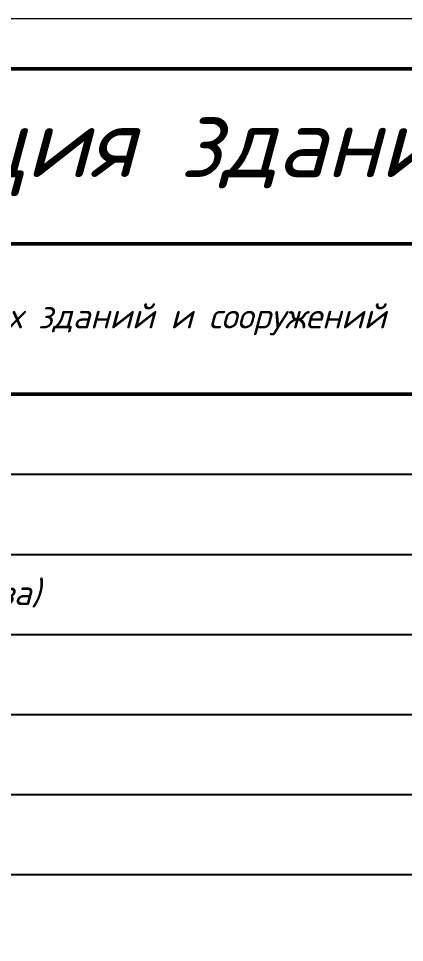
# Model space of a CAD drawing. Header units: millimetres. Extents: x 2279 to 5236, y 896 to 2828.
# Drawn here: x 4147.7 to 4186.3, y 2607.9 to 2700.3 of the extents above; entities that cross this region are included whole.
import ezdxf

# ---------------------------------------------------------------- set-up
doc = ezdxf.new("R2010")
doc.units = ezdxf.units.MM
for name, color, linetype in [('PDF _!!ОСНОВНАЯ', 7, 'Continuous'), ('PDF _!!ТОНКАЯ', 7, 'Continuous'), ('PDF _Текст', 7, 'Continuous')]:
    doc.layers.add(name, color=color, linetype=linetype)
doc.layers.add('Тонкие', color=83, linetype='Continuous', lineweight=15)
doc.styles.add('PDF ISOCPEUR Italic', font='isocpeui.ttf')

msp = doc.modelspace()

# ---------------------------------------------------------------- linework, layer by layer
at = {"layer": 'PDF _!!ОСНОВНАЯ', "lineweight": 50}
msp.add_lwpolyline([(3446.909, 2111.288), (4262.911, 2111.288), (4262.911, 2695.253), (3446.909, 2695.253)], close=True, dxfattribs=at)
at = {"layer": 'PDF _!!ТОНКАЯ', "lineweight": 50}
for points in [[(4075.918, 2518.495), (4075.918, 2677.759), (4262.911, 2677.759), (4262.911, 2518.495)], [(4075.918, 2662.73), (4262.911, 2662.73)]]:
    msp.add_lwpolyline(points, dxfattribs=at)
at = {"layer": 'PDF _!!ТОНКАЯ', "lineweight": 25}
for points in [[(4075.918, 2654.728), (4262.911, 2654.728)], [(4075.918, 2646.727), (4262.911, 2646.727)], [(4075.918, 2638.726), (4262.911, 2638.726)], [(4075.918, 2630.725), (4187.936, 2630.725), (4197.927, 2630.725), (4262.911, 2630.725)], [(4075.918, 2622.723), (4187.936, 2622.723), (4197.927, 2622.723), (4262.911, 2622.723)], [(4075.918, 2614.722), (4187.936, 2614.722), (4197.927, 2614.722), (4262.911, 2614.722)]]:
    msp.add_lwpolyline(points, dxfattribs=at)
at = {"layer": 'Тонкие', "color": 7}
msp.add_line((3426.911, 2700.288), (4267.911, 2700.288), dxfattribs=at)

# ---------------------------------------------------------------- texts
at = {"layer": 'PDF _Текст', "attachment_point": 7, "style": 'PDF ISOCPEUR Italic'}
for s, insert, char_height in [('Экспликация зданий и сооружений', (4102.801, 2682.518), 6.99972), ('Наименование временных зданий и сооружений', (4106.907, 2668.627), 2.49989), ('Красный уголок (штаб строительства)', (4090.693, 2640.982), 2.49989)]:
    msp.add_mtext(s, dxfattribs=dict(at, insert=insert, char_height=char_height))

doc.saveas('drawing.dxf')
